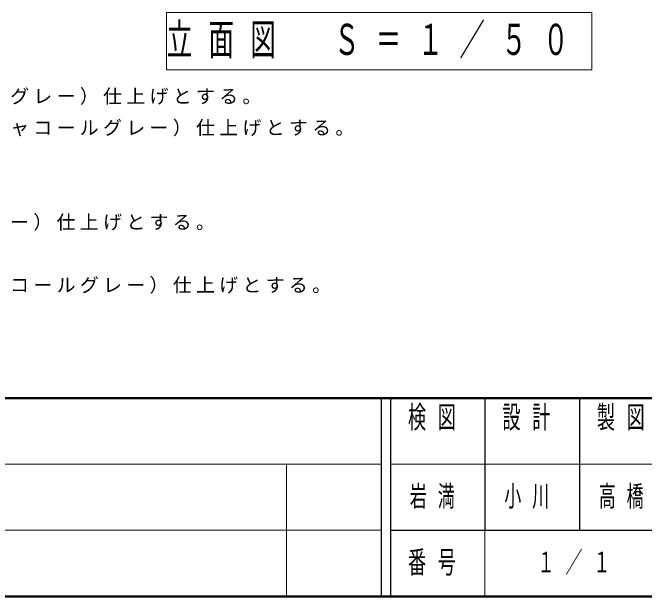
# Model space of a CAD drawing. Units: millimetres on the paper, scale 1:50. Extents: x -365 to 10, y -38 to 257.
# Drawn here: x -277.5 to -210.6, y 0 to 61.8 of the extents above; entities that cross this region are included whole.
import ezdxf

# ---------------------------------------------------------------- set-up
doc = ezdxf.new("R2010")
doc.units = ezdxf.units.MM
doc.layers.add('LY_1', color=7, linetype='Continuous', lineweight=13)
doc.layers.add('LY_2', color=7, linetype='Continuous', lineweight=13)
doc.styles.add('ＭＳ ゴシック', font='')
doc.styles.get('ＭＳ ゴシック').set_extended_font_data('MS Gothic')

msp = doc.modelspace()

# ---------------------------------------------------------------- linework, layer by layer
at = {"layer": 'LY_1'}
for p, q in [((-261.225, 61.831), (-261.225, 55.775)), ((-216.169, 61.831), (-261.225, 61.831)), ((-216.169, 55.775), (-216.169, 61.831)), ((-261.225, 55.775), (-216.169, 55.775))]:
    msp.add_line(p, q, dxfattribs=at)
at = {"layer": 'LY_2', "lineweight": 50}
for p, q in [((-365, 21), (0, 21)), ((-365, 0), (0, 0))]:
    msp.add_line(p, q, dxfattribs=at)
at = {"layer": 'LY_2', "lineweight": 25}
for p, q in [((-238.5, 21), (-238.5, 0)), ((-237.5, 21), (-237.5, 0)), ((-227.5, 21), (-227.5, 7)), ((-217.5, 21), (-217.5, 7)), ((-237.5, 7), (0, 7))]:
    msp.add_line(p, q, dxfattribs=at)
at = {"layer": 'LY_2'}
for p, q in [((-365, 14), (-238.5, 14)), ((-248.5, 14), (-248.5, 0)), ((-237.5, 14), (-182.5, 14)), ((-365, 7), (-238.5, 7)), ((-227.5, 7), (-227.5, 0))]:
    msp.add_line(p, q, dxfattribs=at)

# ---------------------------------------------------------------- texts
at = {"layer": 'LY_1', "style": 'ＭＳ ゴシック'}
for s, insert, char_height, attachment_point in [('\\T1.64;\\W0.6;立面図\u3000Ｓ＝１／５０', (-261.197, 58.803), 3.299, 4), ('\\T1.23;鋼材は、電気亜鉛メッキ処理の上、ポリエステル樹脂粉体塗装（チャコールグレー）仕上げとする。', (-361.396, 52.051), 1.466, 7), ('\\T1.23;鋳鉄は、ＦＣＤ４５０とし、亜鉛溶射処理の上、ウレタン樹脂塗料塗装（チャコールグレー）仕上げとする。', (-361.396, 48.717), 1.466, 7), ('\\T1.23;アルミ合金鋳物は、ＡＣ３Ａとし、ウレタン樹脂塗料塗装（チャコールグレー）仕上げとする。', (-361.396, 38.717), 1.466, 7), ('\\T1.23;棟包はステンレス（ＳＵＳ３０４）とし、ポリエステル樹脂粉体塗装（チャコールグレー）仕上げとする。', (-361.396, 32.051), 1.466, 7), ('\\T1.64;\\W0.6;岩満', (-232.5, 10.5), 2.199, 5), ('\\T1.64;\\W0.6;高橋', (-212.5, 10.5), 2.199, 5), ('\\T1.64;\\W0.6;小川', (-222.5, 10.5), 2.199, 5), ('\\T1.64;\\W0.6;１／１', (-217.5, 3.5), 2.199, 5)]:
    msp.add_mtext(s, dxfattribs=dict(at, insert=insert, char_height=char_height, attachment_point=attachment_point))
at = {"layer": 'LY_2', "color": 4, "char_height": 2.346, "style": 'ＭＳ ゴシック'}
for s, insert, attachment_point in [('\\T1.64;\\W0.6;検図', (-232.5, 20.167), 2), ('\\T1.64;\\W0.6;設計', (-222.5, 20.167), 2), ('\\T1.64;\\W0.6;製図', (-212.5, 20.167), 2), ('\\T1.64;\\W0.6;番号', (-232.5, 3.5), 5)]:
    msp.add_mtext(s, dxfattribs=dict(at, insert=insert, attachment_point=attachment_point))

doc.saveas('drawing.dxf')
